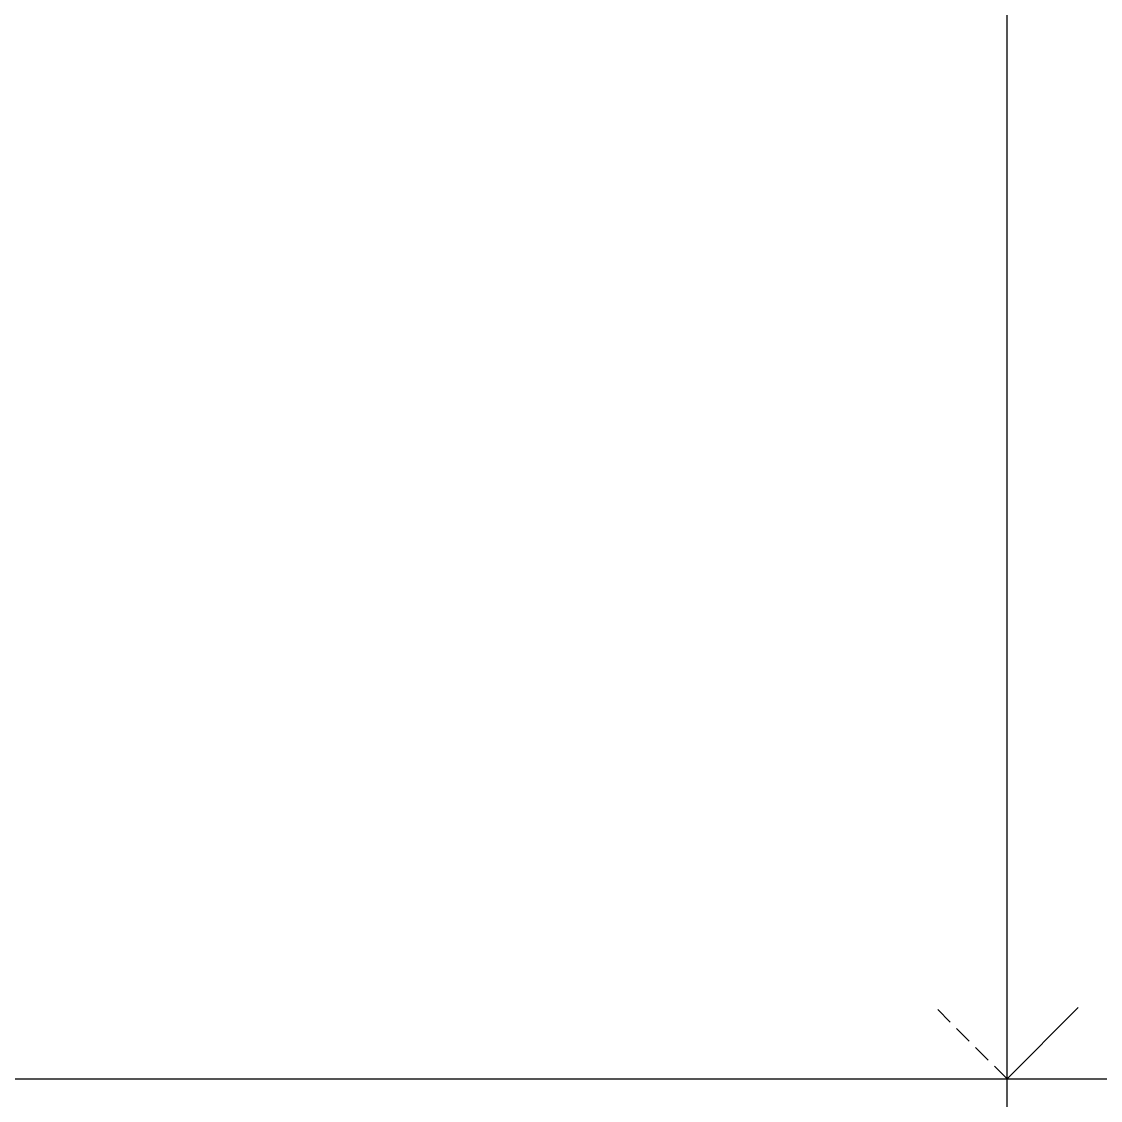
# Model space of a CAD drawing. Header units: inches. Extents: x -2661 to 42767, y -1222 to 9099.
# Drawn here: x -1751.8 to -1661, y 2783.7 to 2874.5 of the extents above; entities that cross this region are included whole.
import ezdxf

# ---------------------------------------------------------------- set-up
doc = ezdxf.new("R2010")
doc.units = ezdxf.units.IN
doc.header["$LTSCALE"] = 12
doc.header["$MEASUREMENT"] = 0
doc.linetypes.add('HIDDEN2', pattern=[0.1875, 0.125, -0.0625])
doc.layers.get('0').update_dxf_attribs({"linetype": 'CONTINUOUS'})
doc.layers.add('S-ANNO-GRID-NONPLOT', color=251, linetype='CONTINUOUS', plot=False)

# ---------------------------------------------------------------- blocks, each defined once
blk = doc.blocks.new('Se_24x36_STARTERS_GRID')
for p, q in [((-93.209, -92), (-93.209, 276)), ((-93.209, 184), (-87.209, 190)), ((-186.418, 184), (-93.209, 184)), ((-93.209, 184), (0, 184))]:
    blk.add_line(p, q)
at = {"linetype": 'HIDDEN2'}
blk.add_line((-93.209, 184), (-99.209, 190), dxfattribs=at)

msp = doc.modelspace()

# ---------------------------------------------------------------- block references
at = {"layer": 'S-ANNO-GRID-NONPLOT'}
msp.add_blockref('Se_24x36_STARTERS_GRID', (-1575.60916, 2601.54657), dxfattribs=at)

doc.saveas('drawing.dxf')
